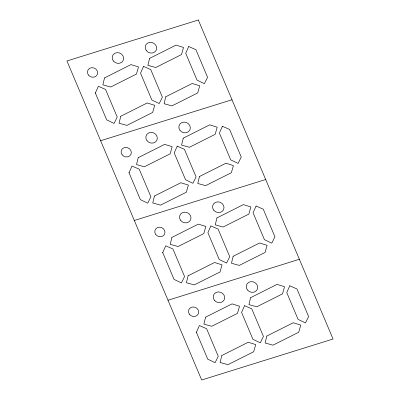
<?xml version="1.0" encoding="UTF-8"?>
<svg xmlns="http://www.w3.org/2000/svg" width="400" height="400" viewBox="0 0 400 400"><rect width="100%" height="100%" fill="white"/><g stroke="black" fill="none" stroke-linecap="round" stroke-linejoin="round"><path stroke-width="0.6" d="M95.365 93.05L98.36 86.27L105.56 89.44L117.21 117.03L114.055 123.43L106.69 119.875L95.23 92.73M129.045 172.81L132.04 166.025L139.24 169.2L150.89 196.785L147.735 203.185L140.375 199.63L128.91 172.485M162.73 252.57L165.725 245.785L172.92 248.955L184.57 276.545L181.415 282.945L174.055 279.39L162.59 252.245M196.41 332.325L199.405 325.545L206.605 328.715L218.255 356.305L215.095 362.705L207.735 359.15L196.275 332.005M100.63 140.725L232.005 99.76M134.31 220.485L265.69 179.515M167.995 300.24L299.37 259.275M104.535 77.9L102.855 84.855L110.72 87.01L136.44 74.085L138.49 66.945L130.99 64.605L104.535 77.9M120.74 116.27L119.06 123.225L126.925 125.385L152.645 112.46L154.695 105.32L147.195 102.975L120.74 116.27M149.565 58.4L147.885 65.355L155.755 67.51L181.475 54.585L183.52 47.445L176.025 45.105L149.565 58.4M138.215 157.66L136.535 164.615L144.4 166.77L170.12 153.845L172.17 146.705L164.67 144.365L138.215 157.66M165.77 96.77L164.09 103.725L171.96 105.885L197.68 92.96L199.725 85.82L192.225 83.475L165.77 96.77M154.42 196.03L152.74 202.985L160.605 205.14L186.325 192.215L188.375 185.08L180.875 182.735L154.42 196.03M183.25 138.16L181.57 145.115L189.435 147.27L215.155 134.345L217.205 127.205L209.705 124.865L183.25 138.16M171.895 237.415L170.215 244.37L178.085 246.53L203.805 233.605L205.85 226.465L198.35 224.12L171.895 237.415M199.455 176.53L197.775 183.485L205.64 185.64L231.36 172.715L233.41 165.575L225.91 163.235L199.455 176.53M188.1 275.79L186.42 282.745L194.285 284.9L220.01 271.975L222.055 264.835L214.555 262.495L188.1 275.79M216.93 217.915L215.25 224.87L223.115 227.03L248.835 214.105L250.885 206.965L243.385 204.62L216.93 217.915M205.575 317.175L203.895 324.13L211.765 326.285L237.485 313.36L239.535 306.22L232.035 303.88L205.575 317.175M233.135 256.29L231.455 263.245L239.32 265.4L265.04 252.475L267.09 245.335L259.59 242.995L233.135 256.29M221.78 355.55L220.1 362.5L227.97 364.66L253.69 351.735L255.735 344.595L248.24 342.255L221.78 355.55M250.61 297.675L248.93 304.63L256.8 306.785L282.52 293.86L284.565 286.72L277.065 284.38L250.61 297.675M266.815 336.05L265.135 343L273.005 345.16L298.725 332.235L300.77 325.095L293.27 322.755L266.815 336.05M143.535 66.39L140.545 73.175L151.87 99.995L159.23 103.55L162.385 97.15L150.735 69.56L143.535 66.39M188.715 46.515L185.72 53.3L197.045 80.12L204.405 83.675L207.565 77.275L195.915 49.685L188.715 46.515M177.22 146.15L174.225 152.935L185.55 179.755L192.91 183.31L196.07 176.91L184.415 149.32L177.22 146.15M222.395 126.27L219.4 133.055L230.725 159.875L238.09 163.435L241.245 157.03L229.595 129.445L222.395 126.27M210.9 225.91L207.905 232.69L219.23 259.515L226.59 263.07L229.75 256.67L218.1 229.08L210.9 225.91M256.075 206.03L253.08 212.815L264.41 239.635L271.77 243.19L274.925 236.79L263.275 209.2L256.075 206.03M244.58 305.665L241.585 312.45L252.915 339.27L260.275 342.825L263.43 336.425L251.78 308.84L244.58 305.665M289.76 285.79L286.765 292.575L298.09 319.395L305.45 322.95L308.605 316.55L296.955 288.96L289.76 285.79M198.325 20L66.95 60.965L201.675 380L333.05 339.035L198.325 20M113.31 60.94A5.83 5.29 23.6 0 0 123.185 60.455A5.83 5.29 23.6 0 0 117.185 52.64A5.83 5.29 23.6 0 0 113.31 60.94M146.325 50.645A5.83 5.29 23.6 0 0 156.205 50.16A5.83 5.29 23.6 0 0 150.2 42.345A5.83 5.29 23.6 0 0 146.325 50.645M88.45 75.06A5.185 4.7 23.6 0 0 97.235 74.625A5.185 4.7 23.6 0 0 91.9 67.68A5.185 4.7 23.6 0 0 88.45 75.06M146.99 140.7A5.83 5.29 23.6 0 0 156.87 140.215A5.83 5.29 23.6 0 0 150.865 132.4A5.83 5.29 23.6 0 0 146.99 140.7M180.005 130.405A5.83 5.29 23.6 0 0 189.885 129.92A5.83 5.29 23.6 0 0 183.885 122.105A5.83 5.29 23.6 0 0 180.005 130.405M122.135 154.815A5.185 4.7 23.6 0 0 130.915 154.385A5.185 4.7 23.6 0 0 125.58 147.44A5.185 4.7 23.6 0 0 122.135 154.815M180.67 220.455A5.83 5.29 23.6 0 0 190.55 219.975A5.83 5.29 23.6 0 0 184.55 212.155A5.83 5.29 23.6 0 0 180.67 220.455M213.69 210.16A5.83 5.29 23.6 0 0 223.565 209.68A5.83 5.29 23.6 0 0 217.565 201.86A5.83 5.29 23.6 0 0 213.69 210.16M155.815 234.575A5.185 4.7 23.6 0 0 164.595 234.145A5.185 4.7 23.6 0 0 159.26 227.195A5.185 4.7 23.6 0 0 155.815 234.575M214.355 300.215A5.83 5.29 23.6 0 0 224.23 299.73A5.83 5.29 23.6 0 0 218.23 291.915A5.83 5.29 23.6 0 0 214.355 300.215M247.37 289.92A5.83 5.29 23.6 0 0 257.245 289.435A5.83 5.29 23.6 0 0 251.245 281.62A5.83 5.29 23.6 0 0 247.37 289.92M189.495 314.335A5.185 4.7 23.6 0 0 198.275 313.905A5.185 4.7 23.6 0 0 192.94 306.955A5.185 4.7 23.6 0 0 189.495 314.335"/></g></svg>
